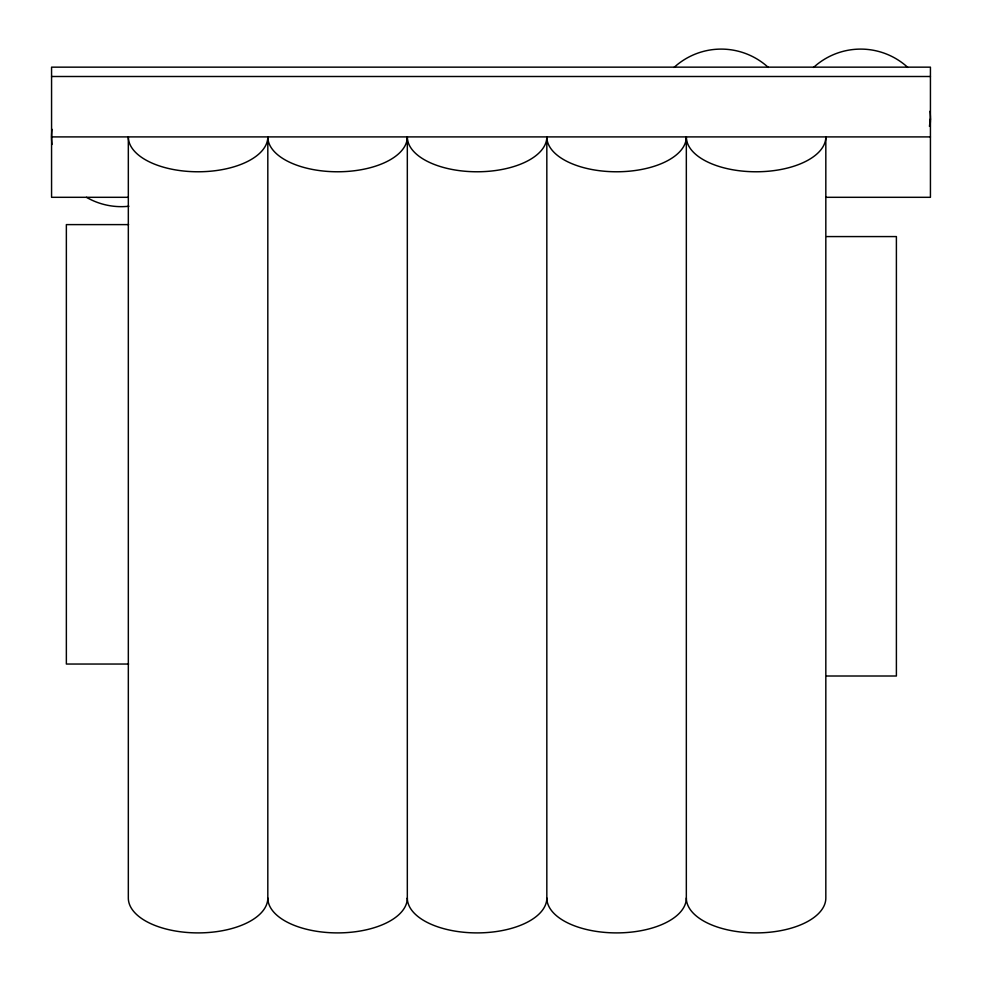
<?xml version="1.0" encoding="UTF-8"?>
<svg xmlns="http://www.w3.org/2000/svg" width="982" height="982" viewBox="0 0 982 982"><rect width="100%" height="100%" fill="white"/><g stroke="black" fill="none" stroke-linecap="round" stroke-linejoin="round"><path stroke-width="1.47" d="M929.438 126.371L930.433 118.847M51.567 76.498L930.433 76.498M51.567 136.903L930.433 136.903M128.323 197.308L51.567 197.308L51.567 67.157L930.433 67.157L930.433 197.308L825.825 197.308M128.593 224.608L66.359 224.608L66.359 664.041L128.593 664.041M826.635 236.576L896.394 236.576L896.394 676.009L826.635 676.009M686.332 138.413L686.332 898.027A69.747 34.873 0 0 1 616.573 932.9A69.747 34.873 0 0 1 546.827 898.027A69.747 34.873 0 0 1 477.068 932.9A69.747 34.873 0 0 1 407.321 898.027A69.747 34.873 0 0 1 337.575 932.9A69.747 34.873 0 0 1 267.816 898.027A69.747 34.873 0 0 1 198.069 932.9A69.747 34.873 0 0 1 128.323 898.027L128.323 136.903A69.747 34.873 0 0 0 198.069 171.776A69.747 34.873 0 0 0 267.816 136.903A69.747 34.873 0 0 0 337.575 171.776A69.747 34.873 0 0 0 407.321 136.903A69.747 34.873 0 0 0 477.068 171.776A69.747 34.873 0 0 0 546.827 136.903A69.747 34.873 0 0 0 616.573 171.776A69.747 34.873 0 0 0 686.332 136.903A69.747 34.873 0 0 0 756.079 171.776A69.747 34.873 0 0 0 825.825 136.903L825.825 898.027A69.747 34.873 0 0 1 756.079 932.9A69.747 34.873 0 0 1 686.332 898.027M546.827 138.413L546.827 898.027M407.321 138.413L407.321 898.027M267.816 136.903L267.816 898.027M930.015 111.261A69.747 69.747 0 0 1 930.015 126.433M813.55 67.439A69.747 69.747 0 0 1 907.822 67.439M128.9 206.245A69.747 69.747 0 0 1 86.441 197.308M51.985 144.489A69.747 69.747 0 0 1 51.985 129.317M674.045 67.439A69.747 69.747 0 0 1 768.317 67.439"/></g></svg>
